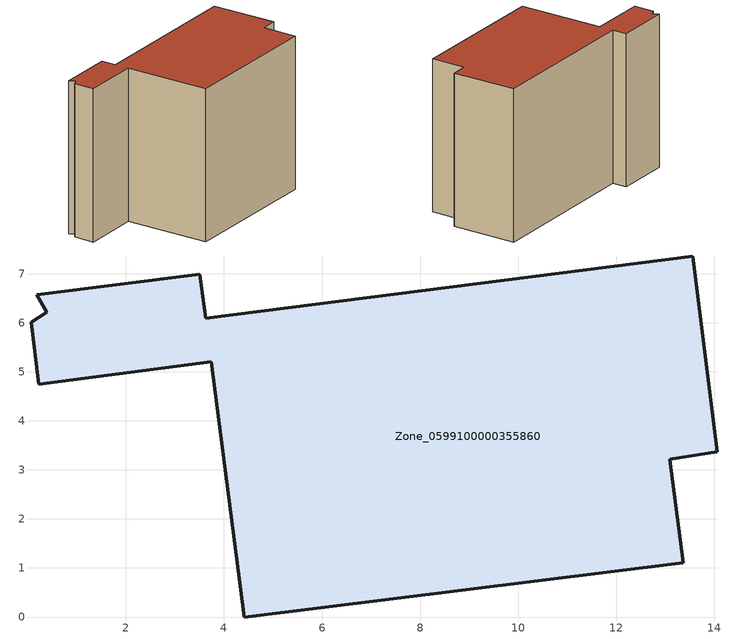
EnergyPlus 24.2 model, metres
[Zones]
Zone_0599100000355860
 floor ground (C_G): 13.56,7.36 14.06,3.37 13.09,3.22 13.36,1.11 4.41,0 3.74,5.2 0.23,4.75 0.07,6.01 0.38,6.21 0.19,6.57 3.51,6.99 3.63,6.09 z0
 wall outside (C_F): 13.36,1.11 13.09,3.22 14.06,3.37 13.56,7.36 3.63,6.09 3.51,6.99 0.19,6.57 0.38,6.21 0.07,6.01 0.23,4.75 3.74,5.2 4.41,0 13.36,1.11 z0:9.4
 roof outside (C_R): 0.38,6.21 0.07,6.01 0.23,4.75 3.74,5.2 4.41,0 13.36,1.11 13.09,3.22 14.06,3.37 13.56,7.36 3.63,6.09 3.51,6.99 0.19,6.57 z9.4
[BUILDING]
Pand.0599100000355860: North Axis=0; Terrain=City; Loads Convergence Tolerance Value=0.04; Temperature Convergence Tolerance Value=0.4; Solar Distribution=FullExterior; Maximum Number of Warmup Days=25; Minimum Number of Warmup Days=1
[Site:Location]
Rotterdam.The.Hague.AP_ZH_NLD Design_Conditions: Latitude=51.96; Longitude=4.45; Time Zone=1; Elevation=-4.5
[SITE:GROUNDTEMPERATURE:BUILDINGSURFACE]
18, 18, 18, 18, 18, 18, 18, 18, 18, 18, 18, 18
[MATERIAL] Thermal Absorptance=0.9; Solar Absorptance=0.7; Visible Absorptance=0.7
Name | Roughness | Thickness | Conductivity | Density | Specific Heat
G.TI.1992-2005 | MediumSmooth | 0.15 | 0.06 | 540 | 1210
F.TI.1992-2005 | Rough | 0.3 | 0.12 | 1920 | 840
R.TI.1992-2005 | MediumRough | 0.2 | 0.08 | 1500 | 1000
[CONSTRUCTION]
C_G: G.TI.1992-2005
C_F: F.TI.1992-2005
C_R: R.TI.1992-2005
[ZONE]
Zone_0599100000355860: Type=1; Multiplier=1; Ceiling Height=Autocalculate; Volume=Autocalculate; Floor Area=autocalculate; Part of Total Floor Area=Yes
[ZONEINFILTRATION:DESIGNFLOWRATE]
Infil_Zone_0599100000355860: Zone or ZoneList or Space or SpaceList=Zone_0599100000355860; Schedule=AlwaysOn; Design Flow Rate Calculation Method=Flow/Area; Flow Rate per Floor Area=0.0015; Constant Term Coefficient=1; Temperature Term Coefficient=0; Velocity Term Coefficient=0; Velocity Squared Term Coefficient=0
[HVACTEMPLATE:ZONE:IDEALLOADSAIRSYSTEM]
Zone_0599100000355860: Maximum Heating Supply Air Temperature=50; Minimum Cooling Supply Air Temperature=13; Maximum Heating Supply Air Humidity Ratio=0.0156; Minimum Cooling Supply Air Humidity Ratio=0.0077; Heating Limit=NoLimit; Cooling Limit=NoLimit; Dehumidification Control Type=ConstantSensibleHeatRatio; Cooling Sensible Heat Ratio=0.7; Dehumidification Setpoint=60; Humidification Control Type=None; Humidification Setpoint=30; Outdoor Air Method=None; Outdoor Air Flow Rate per Person=0.00944; Outdoor Air Flow Rate per Zone Floor Area=0; Outdoor Air Flow Rate per Zone=0; Demand Controlled Ventilation Type=None; Outdoor Air Economizer Type=NoEconomizer; Heat Recovery Type=None; Sensible Heat Recovery Effectiveness=0.7; Latent Heat Recovery Effectiveness=0.65
[ZONECONTROL:THERMOSTAT]
ThermostatControl_Zone_0599100000355860: Zone or ZoneList=Zone_0599100000355860; Control Type Schedule=DualSetpointControlType; Control 1=Thermostat_Zone_0599100000355860; Temperature Difference Between Cutout And Setpoint=0
[THERMOSTATSETPOINT:DUALSETPOINT]
Thermostat_Zone_0599100000355860: Heating Setpoint Temperature Schedule=HeatingSetpoint_Zone_0599100000355860; Cooling Setpoint Temperature Schedule=CoolingSetpoint_Zone_0599100000355860
[SCHEDULE:COMPACT]
HeatingSetpoint_Zone_0599100000355860: Through: 12/31, For: AllDays, Until: 24:00, 21
CoolingSetpoint_Zone_0599100000355860: Through: 12/31, For: AllDays, Until: 24:00, 24
DualSetpointControlType: Through: 12/31, For: AllDays, Until: 24:00, 4
AlwaysOn: Through: 12/31, For: AllDays, Until: 24:00, 1
